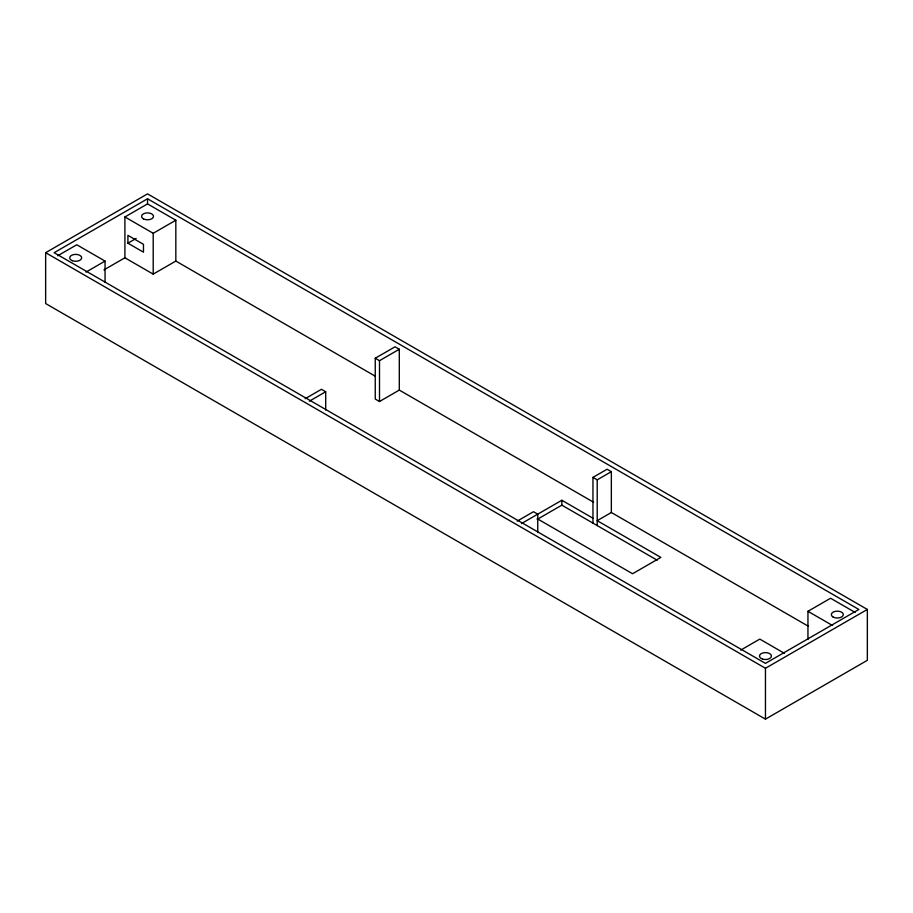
<?xml version="1.0" encoding="UTF-8"?>
<svg xmlns="http://www.w3.org/2000/svg" width="913" height="913" viewBox="0 0 913 913"><rect width="100%" height="100%" fill="white"/><g stroke="black" fill="none" stroke-linecap="round" stroke-linejoin="round"><path stroke-width="1.37" d="M45.65 252.696L147.541 193.864L867.35 609.45L867.35 660.304L765.459 719.136L45.65 303.55L45.65 252.696L765.459 668.27L867.35 609.45M147.541 198.772L54.141 252.696L765.459 663.374L858.859 609.45L147.541 198.772L147.541 203.896L175.832 220.227L175.832 261.061L375.357 376.247M57.713 255.766L76.772 244.764L105.052 261.095L105.052 282.208M175.832 261.061L153.201 274.128L124.91 257.797L124.91 216.963L147.541 203.896M127.911 243.189L143.467 252.171L143.467 244.33L127.911 235.349L127.911 243.189L136.128 238.441M85.993 272.097L105.052 261.095M124.91 216.963L153.201 233.294L175.832 220.227M103.922 269.906L124.91 257.797M305.147 398.707L321.456 389.292L325.701 391.745L325.701 410.051M399.301 390.079L379.5 401.515L375.254 399.061L375.254 358.227L395.055 346.803L399.301 349.245L399.301 390.079L593.576 502.241M309.393 401.161L325.701 391.745M375.254 358.227L379.5 360.681L399.301 349.245M517.192 521.129L533.5 511.714L537.746 514.167L537.746 532.473M592.959 523.115L592.959 477.385L607.099 469.225L611.345 471.667L611.345 512.501L808.404 626.272M521.437 523.583L561.849 500.256L592.959 518.219M592.959 477.385L597.205 479.839L611.345 471.667M537.243 519.349L561.849 505.151L657.177 560.194M611.345 512.501L597.205 520.672L660.852 557.409L632.561 573.741L537.221 518.698M740.74 650.102L759.799 639.1L784.404 653.309M807.948 639.465L807.948 611.311L830.579 598.243L855.173 612.44M807.948 611.311L832.542 625.508M765.459 668.27L765.459 719.136M597.205 479.839L597.205 525.568M561.849 500.256L561.849 505.151M379.5 360.681L379.5 401.515M153.201 233.294L153.201 274.128M72.355 260.707A6.003 3.469 0 0 0 81.679 258.048A6.003 3.469 0 0 0 73.04 254.716A6.003 3.469 0 0 0 72.355 260.707M143.398 218.846A6.003 3.469 0 0 0 153.373 217.157A6.003 3.469 0 0 0 145.852 213.014A6.003 3.469 0 0 0 143.398 218.846M762.458 659.06A6.003 3.469 0 0 0 771.462 656.059A6.003 3.469 0 0 0 762.458 653.057A6.003 3.469 0 0 0 762.458 659.06M833.067 617.028A6.003 3.469 0 0 0 843.11 615.476A6.003 3.469 0 0 0 835.76 611.231A6.003 3.469 0 0 0 833.067 617.028"/></g></svg>
